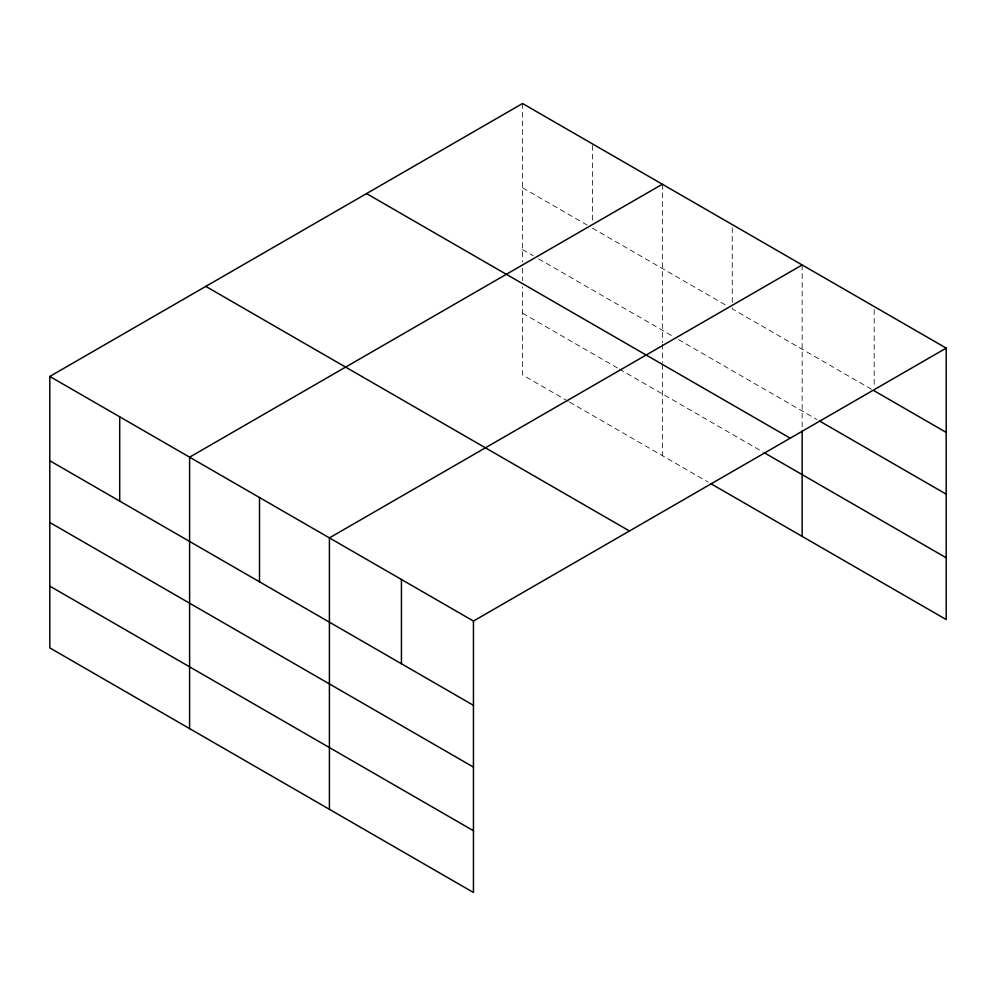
<?xml version="1.0" encoding="UTF-8"?>
<svg xmlns="http://www.w3.org/2000/svg" width="996" height="996" viewBox="0 0 996 996"><rect width="100%" height="100%" fill="white"/><g stroke="black" fill="none" stroke-linecap="round" stroke-linejoin="round"><path stroke-width="0.75" stroke-dasharray="4.98 3.74" d="M522.551 187.796L587.067 225.046M592.446 228.159L726.881 305.76M871.512 389.274L732.259 308.872L732.259 304.278M522.551 249.56L533.296 255.76M538.674 258.873L673.109 336.486M678.488 339.586L816.832 419.465M522.551 313.192L617.993 368.296M619.338 369.068L763.173 452.109M568.255 401.338L522.551 374.944L522.551 286.811M569.6 402.11L708.056 482.052M874.177 309.594L874.177 387.743M802.154 264.948L802.154 429.612M732.259 227.661L732.259 302.747M662.352 184.235L662.352 342.686M662.352 344.243L662.352 362.868M662.352 364.411L662.352 455.67M592.446 145.404L592.446 223.552M522.551 103.522L522.551 261.973M522.551 268.185L522.551 280.598"/><path stroke-width="1.49" d="M49.8 376.451L473.449 621.056L473.449 892.478L49.8 647.886L49.8 376.451L522.551 103.522L946.2 348.114L946.2 619.549L710.746 483.608M662.352 184.235L189.601 457.176L189.601 728.599M802.154 264.948L329.415 537.89L329.415 809.325M473.449 621.056L946.2 348.114M874.177 390.805L946.2 432.389M819.496 420.997L946.2 494.153M366.54 193.585L790.189 438.178M764.517 452.894L946.2 557.785M205.811 286.387L629.46 530.98M49.8 460.737L473.449 705.33M49.8 522.489L473.449 767.094M49.8 586.121L473.449 830.726M802.154 431.168L802.154 536.383M401.438 579.473L401.438 663.747M259.508 497.527L259.508 581.813M119.707 416.814L119.707 501.088"/></g></svg>
